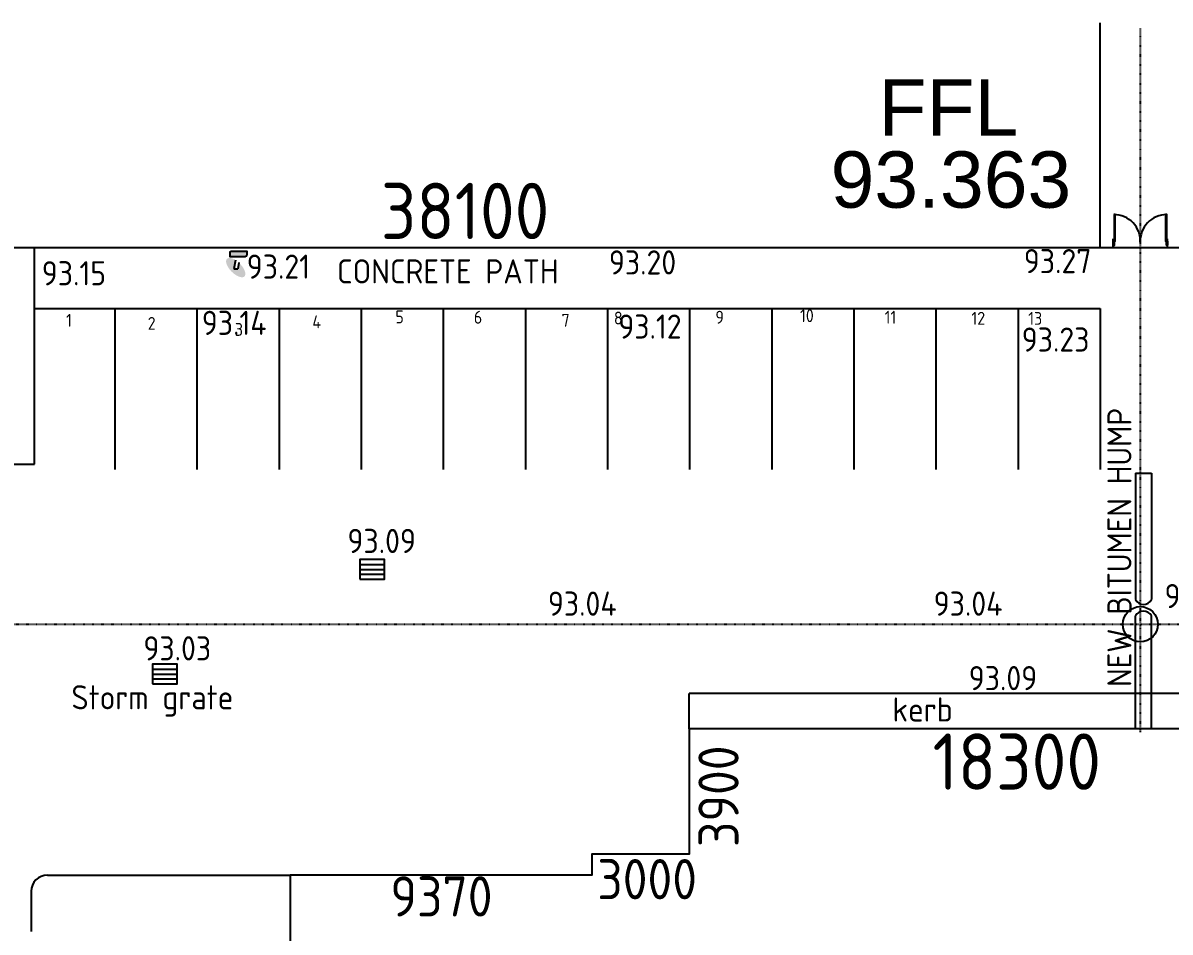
# Model space of a CAD drawing. Extents: x -406070 to -21769, y -87485 to 68103.
# Drawn here: x -338854 to -303225, y -35177 to -6935 of the extents above; entities that cross this region are included whole.
import ezdxf

# ---------------------------------------------------------------- set-up
doc = ezdxf.new("R2010")
doc.units = 0
doc.header["$MEASUREMENT"] = 0
doc.linetypes.add('ACAD_ISO03W100', pattern=[30, 12, -18])
for name, color, linetype in [('CONSTRUCTION', 7, 'CONTINUOUS'), ('DIMS', 7, 'CONTINUOUS'), ('FIXTURES', 11, 'CONTINUOUS'), ('SITE', 7, 'CONTINUOUS'), ('SPOTHEIGHTS', 7, 'CONTINUOUS'), ('WALLS', 2, 'CONTINUOUS')]:
    doc.layers.add(name, color=color, linetype=linetype)
doc.styles.add('HEADINGS', font='sanss___.ttf')
doc.styles.add('NOTES', font='isocp3.shx')

# ---------------------------------------------------------------- blocks, each defined once
blk = doc.blocks.new('STORMGRATE')
at = {"layer": 'FIXTURES'}
for p, q in [((-770, -155), (0, -155)), ((-770, -305), (0, -305)), ((-770, -455), (0, -455))]:
    blk.add_line(p, q, dxfattribs=at)
blk.add_lwpolyline([(-770, -610), (0, -610), (0, 0), (-770, 0)], close=True, dxfattribs=at)
blk = doc.blocks.new('TELSTRA')
at = {"layer": 'SITE'}
blk.add_hatch(color=11, dxfattribs=at).paths.add_polyline_path([(-235, 0, 0.414214), (-285, -50), (-285, -177), (185, -177, 0.414214), (235, -127), (235, 0)])
h = blk.add_hatch(color=11, dxfattribs=at)
edge = h.paths.add_edge_path()
edge.add_ellipse((-109, -515), major_axis=(-272, 272), ratio=0.463136, start_angle=296.4088, end_angle=636.4045)
edge.add_line((-14, -359), (-47, -548))
edge.add_line((-47, -548), (-164, -548))
edge.add_line((-164, -548), (-117, -281))
at = {"layer": 'SITE', "color": 11}
for p, q in [((-116, -279), (-164, -548)), ((-164, -548), (-47, -548)), ((-14, -359), (-47, -548))]:
    blk.add_line(p, q, dxfattribs=at)
blk.add_lwpolyline([(185, -177), (-285, -177), (-285, -50, -0.414214), (-235, 0), (235, 0), (235, -127)], format="xyb", dxfattribs=at)
blk.add_arc((185, -127), 50, 270, 0, dxfattribs=at)

msp = doc.modelspace()

# ---------------------------------------------------------------- linework, layer by layer
at = {"layer": 'CONSTRUCTION', "color": 2}
for q in [(-338498.6, -13910.2), (-305398.6, -15810.2)]:
    msp.add_line((-338498.6, -15810.2), q, dxfattribs=at)
at = {"layer": 'CONSTRUCTION'}
for p, q in [((-305398.6, -13910.2), (-302898.6, -13910.2)), ((-299858.6, -27768.8), (-318158.6, -27768.8)), ((-318158.6, -28860.2), (-318158.6, -27768.8)), ((-338095.9, -33410.2), (-330558.6, -33410.2)), ((-338595.9, -33910.2), (-338595.9, -35160.2))]:
    msp.add_line(p, q, dxfattribs=at)
at = {"layer": 'CONSTRUCTION', "color": 8}
for p, q in [((-338498.6, -20640.2), (-338498.6, -15810.2)), ((-335997.6, -15810.2), (-335997.6, -20810.2)), ((-333447.6, -15810.2), (-333447.6, -20810.2)), ((-330897.6, -15810.2), (-330897.6, -20810.2)), ((-328347.6, -15810.2), (-328347.6, -20810.2)), ((-325797.6, -15810.2), (-325797.6, -20810.2)), ((-323247.6, -15810.2), (-323247.6, -20810.2)), ((-320697.6, -15810.2), (-320697.6, -20810.2)), ((-318147.6, -15810.2), (-318147.6, -20810.2)), ((-315597.6, -15810.2), (-315597.6, -20810.2)), ((-313047.6, -15810.2), (-313047.6, -20810.2)), ((-310497.6, -15810.2), (-310497.6, -20810.2)), ((-307947.6, -15810.2), (-307947.6, -20810.2)), ((-305397.6, -15810.2), (-305397.6, -20810.2)), ((-343498.6, -20640.2), (-338498.6, -20640.2))]:
    msp.add_line(p, q, dxfattribs=at)
at = {"layer": 'CONSTRUCTION'}
msp.add_arc((-338095.9, -33910.2), 500, 90, 180, dxfattribs=at)
at = {"layer": 'CONSTRUCTION', "color": 8}
msp.add_spline([(-396358.3, -29674.9), (-390005.1, -34928.5), (-377126.4, -35882.7), (-374409, -45481.8), (-363579.2, -54881.7), (-344682.9, -58663.3), (-334137, -84055), (-331934.1, -86803.8)], degree=3, dxfattribs=at)
at = {"layer": 'FIXTURES'}
for p, q in [((-304989.6, -13910.2), (-304989.6, -13640.2)), ((-303299.6, -13910.2), (-303299.6, -13640.2)), ((-304302.4, -20916.2), (-304302.4, -24849.2)), ((-304302.4, -20916.2), (-303802.4, -20916.2)), ((-303802.4, -20916.2), (-303802.4, -24849.2)), ((-304302.4, -28860.2), (-304302.4, -25357.2)), ((-303802.4, -28860.2), (-303802.4, -25357.2)), ((-334833.6, -27010.2), (-334063.6, -27010.2)), ((-334833.6, -27160.2), (-334063.6, -27160.2)), ((-334833.6, -27310.2), (-334063.6, -27310.2))]:
    msp.add_line(p, q, dxfattribs=at)
for points in [[(-304959.6, -12890.2), (-304959.6, -13710.2), (-304924.6, -13710.2), (-304924.6, -12890.2)], [(-303364.6, -12890.2), (-303364.6, -13710.2), (-303329.6, -13710.2), (-303329.6, -12890.2)], [(-304989.6, -13710.2), (-304989.6, -13840.2), (-304949.6, -13840.2), (-304949.6, -13750.2), (-304959.6, -13750.2), (-304959.6, -13710.2)], [(-303299.6, -13710.2), (-303299.6, -13840.2), (-303339.6, -13840.2), (-303339.6, -13750.2), (-303329.6, -13750.2), (-303329.6, -13710.2)], [(-334833.6, -27465.2), (-334063.6, -27465.2), (-334063.6, -26855.2), (-334833.6, -26855.2)]]:
    msp.add_lwpolyline(points, close=True, dxfattribs=at)
for centre, radius, start, end in [((-304967.6, -13710.2), 820, 357.20397, 90), ((-303329.6, -13710.2), 820, 90, 182.79603), ((-304052.4, -24715.9), 283.3, 208.07249, 331.92751), ((-304052.4, -25490.6), 283.3, 28.07249, 151.92751)]:
    msp.add_arc(centre, radius, start, end, dxfattribs=at)
at = {"layer": 'SITE', "color": 8, "linetype": 'ACAD_ISO03W100'}
for p, q in [((-304148.6, -7110.7), (-304148.6, -28968.7)), ((-399068.5, -25615.2), (-238546, -25615.2))]:
    msp.add_line(p, q, dxfattribs=at)
at = {"layer": 'SITE', "color": 8, "linetype": 'CONTINUOUS'}
msp.add_circle((-304148.6, -25615.2), 548, dxfattribs=at)
at = {"layer": 'SPOTHEIGHTS'}
msp.add_line((-304989.6, -13710.2), (-304989.6, -13910.2), dxfattribs=at)
at = {"layer": 'WALLS', "color": 3}
for p, q in [((-305398.6, -13910.2), (-305398.6, -6935.2)), ((-343498.6, -13910.2), (-305398.6, -13910.2))]:
    msp.add_line(p, q, dxfattribs=at)
msp.add_lwpolyline([(-321058.6, -85710.2), (-294958.6, -85710.2), (-294958.6, -81460.2), (-301298.6, -81460.2), (-301298.6, -79410.2), (-302898.6, -79410.2), (-302898.6, -46160.2), (-299898.6, -46160.2), (-299898.6, -40210.2), (-298408.6, -40210.2), (-298408.6, -33260.2), (-299858.6, -33260.2), (-299858.6, -28860.2), (-318158.6, -28860.2), (-318158.6, -32760.2), (-321188.6, -32760.2), (-321188.6, -33410.2), (-330558.6, -33410.2), (-330558.6, -70410.2), (-321158.6, -70410.2), (-321158.6, -85710.2)], dxfattribs=at)

# ---------------------------------------------------------------- block references
at = {"layer": 'CONSTRUCTION'}
for name, p in [('TELSTRA', (-332135.9, -14021.6)), ('STORMGRATE', (-327622.6, -23605.2))]:
    msp.add_blockref(name, p, dxfattribs=at)

# ---------------------------------------------------------------- texts
at = {"layer": 'CONSTRUCTION', "color": 8, "style": 'NOTES'}
for s, height, p in [('38100', 1750, (-327738.7, -13651.2)), ('1', 400, (-337511.9, -16372.5)), ('4', 400, (-329865.9, -16420.3)), ('5', 400, (-327285.4, -16266.8)), ('6', 400, (-324848.3, -16277)), ('7', 400, (-322124.4, -16372.5)), ('8', 400, (-320498.6, -16302.4)), ('9', 400, (-317345.7, -16277)), ('10', 400, (-314717.3, -16229.3)), ('11', 400, (-312089, -16277)), ('12', 400, (-309393.4, -16310.3)), ('13', 400, (-307628, -16313.9)), ('2', 400, (-334979.2, -16468)), ('3', 400, (-332269.5, -16657.5)), ('18300', 1750, (-310602.5, -30757.1)), ('3000', 1250, (-321015.1, -34158.7)), ('9370', 1250, (-327440.5, -34694.2))]:
    msp.add_text(s, height=height, dxfattribs=at).set_placement(p)
at = {"layer": 'CONSTRUCTION', "style": 'NOTES'}
msp.add_text('NEW BITUMEN HUMP', height=750, rotation=90, dxfattribs=at).set_placement((-304421.9, -27562.1))
for s, p in [('93.09', (-309477.9, -27663.2)), ('kerb', (-311847.1, -28637.3))]:
    msp.add_text(s, height=750, dxfattribs=at).set_placement(p)
at = {"layer": 'CONSTRUCTION', "color": 8, "style": 'NOTES'}
msp.add_text('3900', height=1250, rotation=90, dxfattribs=at).set_placement((-316624.3, -32535.7))
at = {"layer": 'DIMS'}
for s, height, style, p in [('FFL', 1750, 'HEADINGS', (-312280.7, -10439.2)), ('93.363', 1750, 'HEADINGS', (-313769.8, -12675.2)), ('93.21', 750, 'NOTES', (-331902.3, -14880.6)), ('93.20', 750, 'NOTES', (-320654.9, -14749.9)), ('93.27', 750, 'NOTES', (-307766.9, -14709.5)), ('93.15', 750, 'NOTES', (-338267.8, -15086.2)), ('CONCRETE PATH', 750, 'NOTES', (-329098.4, -15027.9)), ('93.14', 750, 'NOTES', (-333298, -16627.2)), ('93.12', 750, 'NOTES', (-320361.8, -16741.9)), ('93.23', 750, 'NOTES', (-307831.3, -17145.8)), ('93.09', 750, 'NOTES', (-328774.6, -23401.9)), ('92.99', 750, 'NOTES', (-303397.4, -25114)), ('93.04', 750, 'NOTES', (-322549.7, -25348.7)), ('93.04', 750, 'NOTES', (-310566.1, -25349.6)), ('93.03', 750, 'NOTES', (-335112.7, -26738)), ('Storm grate', 750, 'NOTES', (-337346.9, -28258.7))]:
    msp.add_text(s, height=height, dxfattribs=dict(at, style=style)).set_placement(p)

doc.saveas('drawing.dxf')
